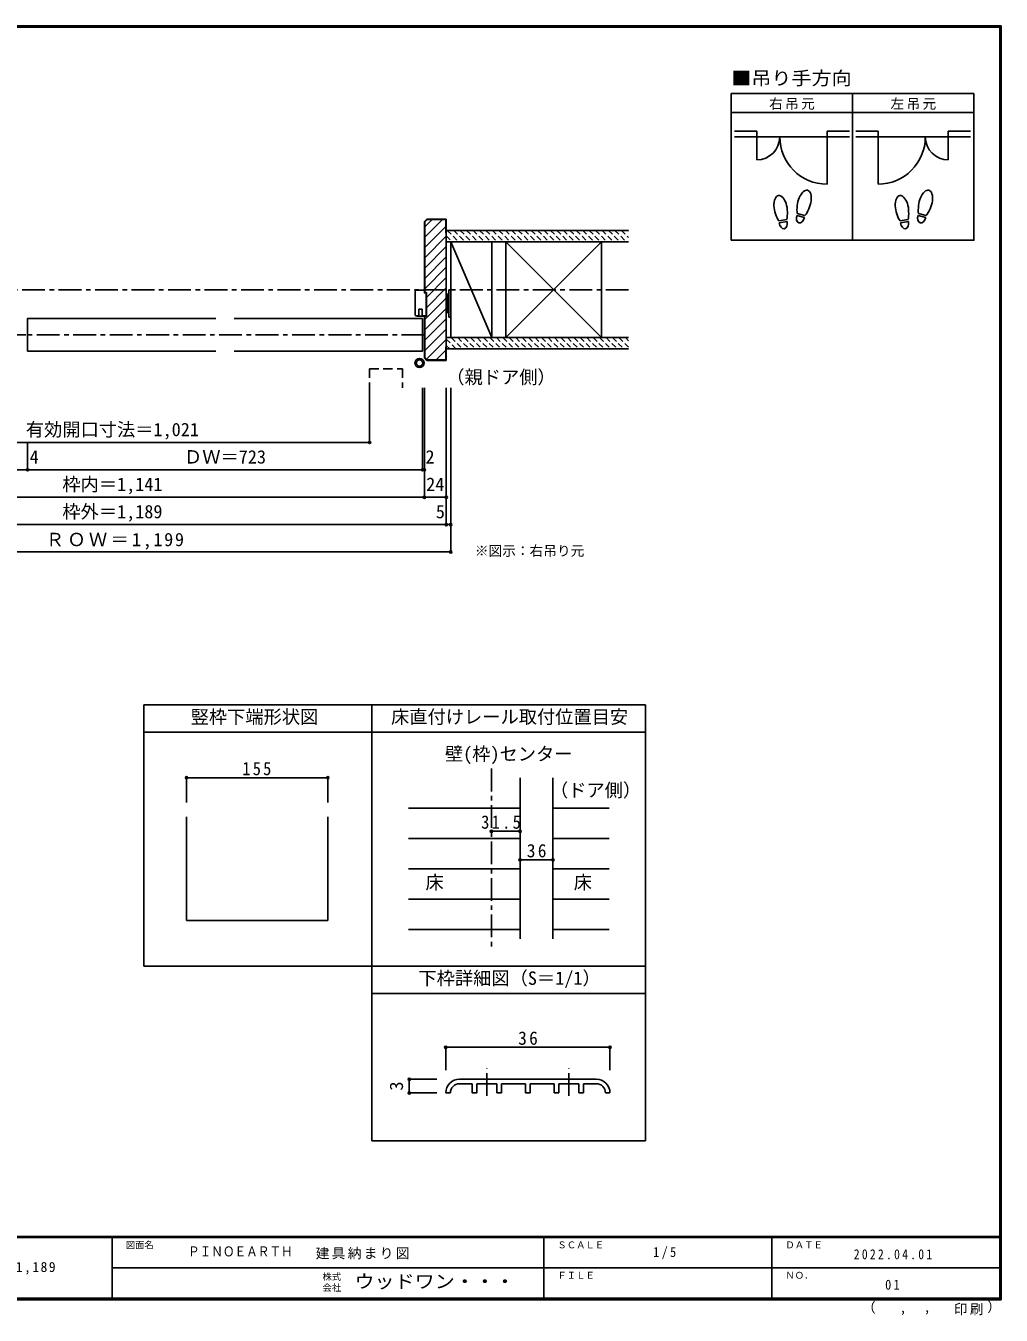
# Model space of a CAD drawing. Units: millimetres at full size, sheet at 1:5, with parts at other scales. Extents: x -973 to 977, y -718 to 696.
# Drawn here: x -93 to 977, y -718 to 696 of the extents above; entities that cross this region are included whole.
import ezdxf
from ezdxf.enums import TextEntityAlignment as Align

# ---------------------------------------------------------------- set-up
doc = ezdxf.new("R2010")
doc.units = ezdxf.units.MM
doc.header["$LTSCALE"] = 5
doc.header["$PDMODE"] = 32
doc.header["$PDSIZE"] = 2.5
for name, pattern in [('CHAIN1', [8, 5, -1, 1, -1]), ('DASHED1', [1.8, 1.2, -0.6]), ('DASHED2', [3, 2, -1])]:
    doc.linetypes.add(name, pattern=pattern)
for name, color, linetype in [('0-0_補助線', 7, 'Continuous'), ('0-1_通り芯', 4, 'CHAIN1'), ('0-3_仕上げ', 2, 'Continuous'), ('0-4_枠', 3, 'Continuous'), ('0-6_扉', 6, 'Continuous'), ('0-7_金物', 7, 'Continuous'), ('0-8_戸当り', 3, 'Continuous'), ('0-A_文字', 3, 'Continuous'), ('0-B_寸法', 7, 'Continuous'), ('0-C_ハッチ', 4, 'DASHED1'), ('7-7_金物', 7, 'Continuous'), ('7-B_寸法', 4, 'Continuous'), ('F-0_補助線', 7, 'Continuous'), ('F-1_枠', 6, 'Continuous'), ('F-A_文字', 7, 'Continuous')]:
    doc.layers.add(name, color=color, linetype=linetype)
doc.styles.add('ＭＳ ゴシック', font='')
doc.styles.get('ＭＳ ゴシック').set_extended_font_data('MS Gothic')

# ---------------------------------------------------------------- blocks, each defined once
blk = doc.blocks.new('02')
at = {"layer": '0-0_補助線'}
for p, q in [((-4.998, -10.239), (-4.998, 14.761)), ((5.802, 17.761), (-3.198, 17.761)), ((6.802, 16.761), (6.802, -9.239)), ((-4.998, -10.239), (-0.698, -10.239)), ((2.702, -3.239), (2.702, -10.239)), ((5.802, -10.239), (2.702, -10.239)), ((5.002, -10.239), (4.402, -10.839))]:
    blk.add_line(p, q, dxfattribs=at)
for points in [[(-4.998, 14.761), (-3.198, 14.761), (-3.198, 17.761)], [(-3.469, -10.239), (-2.869, -10.839), (4.402, -10.839)], [(2.702, -3.239), (-0.698, -3.239), (-0.698, -10.239)]]:
    blk.add_lwpolyline(points, dxfattribs=at)
for centre, start, end in [((5.802, 16.761), 0, 90), ((5.802, -9.239), 270, 0)]:
    blk.add_arc(centre, 1, start, end, dxfattribs=at)

msp = doc.modelspace()

# ---------------------------------------------------------------- linework, layer by layer
at = {"layer": '0-0_補助線', "color": 3}
for p, q in [((346.42, 403.504), (344.153, 403.504)), ((346.42, 377.504), (346.42, 403.504)), ((344.153, 377.504), (346.42, 377.504))]:
    msp.add_line(p, q, dxfattribs=at)
at = {"layer": '0-0_補助線', "color": 4}
for p, q in [((83.333, -128.5), (238.333, -128.5)), ((83.333, -128.5), (83.333, -155.7)), ((238.333, -128.5), (238.333, -155.7))]:
    msp.add_line(p, q, dxfattribs=at)
at = {"layer": '0-0_補助線'}
for radius in [5, 3.5]:
    msp.add_circle((338.861, 326.172), radius, dxfattribs=at)
for p in [(83.333, -128.5), (238.333, -128.5)]:
    msp.add_point(p, dxfattribs=at)
at = {"layer": '0-1_通り芯'}
for p, q in [((568.153, 406.5), (-566.847, 406.5)), ((344.153, 357), (-340.847, 357)), ((417.629, -118.5), (417.629, -315.007))]:
    msp.add_line(p, q, dxfattribs=at)
at = {"layer": '0-1_通り芯', "color": 7}
msp.add_line((-127.919, 357), (-86.133, 357), dxfattribs=at)
at = {"layer": '0-3_仕上げ'}
for p, q in [((568.153, 471.5), (368.153, 471.5)), ((568.153, 459), (368.153, 459)), ((568.153, 354), (368.153, 354)), ((568.153, 341.5), (368.153, 341.5))]:
    msp.add_line(p, q, dxfattribs=at)
at = {"layer": '0-3_仕上げ', "color": 3}
for p, q in [((373.129, 459), (373.129, 354)), ((418.129, 459), (418.129, 354)), ((433.537, 354), (433.537, 459)), ((538.537, 354), (538.537, 459))]:
    msp.add_line(p, q, dxfattribs=at)
at = {"layer": '0-3_仕上げ', "color": 7}
for p, q in [((418.129, 354), (373.129, 459)), ((433.537, 354), (538.537, 459)), ((433.537, 459), (538.537, 354))]:
    msp.add_line(p, q, dxfattribs=at)
at = {"layer": '0-3_仕上げ', "color": 4}
for p, q in [((326.653, -161.801), (449.129, -161.801)), ((485.129, -161.801), (546.653, -161.801)), ((449.129, -195.103), (326.653, -195.103)), ((485.129, -195.103), (546.653, -195.103)), ((449.129, -228.404), (326.653, -228.404)), ((485.129, -228.404), (546.653, -228.404)), ((449.129, -261.706), (326.653, -261.706)), ((485.129, -261.706), (546.653, -261.706)), ((449.129, -295.007), (326.653, -295.007)), ((485.129, -295.007), (546.653, -295.007))]:
    msp.add_line(p, q, dxfattribs=at)
at = {"layer": '0-4_枠'}
for p, q in [((346.981, 484), (344.153, 481.172)), ((344.153, 481.172), (344.153, 403.504)), ((347.189, 483.5), (344.653, 480.964)), ((344.653, 403.504), (344.653, 480.964)), ((346.981, 484), (368.153, 484)), ((367.653, 483.5), (347.189, 483.5)), ((367.653, 469), (367.653, 483.5)), ((368.153, 484), (368.153, 329)), ((367.653, 469), (368.153, 469)), ((344.153, 331.828), (344.153, 377.504)), ((344.653, 332.036), (344.653, 377.504)), ((367.653, 344), (367.653, 329.5)), ((367.653, 344), (368.153, 344)), ((346.981, 329), (344.153, 331.828)), ((347.189, 329.5), (344.653, 332.036)), ((346.981, 329), (368.153, 329)), ((347.189, 329.5), (367.653, 329.5)), ((449.129, -128.5), (449.129, -305.007)), ((485.129, -128.5), (485.129, -305.007)), ((83.333, -171.514), (83.333, -285.007)), ((238.333, -171.514), (238.333, -285.007)), ((83.333, -285.007), (238.333, -285.007))]:
    msp.add_line(p, q, dxfattribs=at)
at = {"layer": '0-6_扉'}
for p, q in [((-90.884, 375), (115.635, 375)), ((135.635, 375), (342.153, 375)), ((342.153, 375), (342.153, 339)), ((-90.884, 339), (115.635, 339)), ((135.635, 339), (342.153, 339))]:
    msp.add_line(p, q, dxfattribs=at)
at = {"layer": '0-6_扉', "linetype": 'DASHED2'}
msp.add_line((284.158, 319.724), (284.158, 299), dxfattribs=at)
at = {"layer": '0-6_扉'}
msp.add_lwpolyline([(-90.884, 339), (-90.884, 375), (-90.884, 339)], dxfattribs=at)
at = {"layer": '0-6_扉', "linetype": 'DASHED2'}
msp.add_lwpolyline([(284.158, 319.724), (320.158, 319.724), (320.158, 299)], dxfattribs=at)
at = {"layer": '0-7_金物'}
for p, q in [((369.129, 400.5), (368.153, 400.5)), ((371.129, 401.5), (369.129, 401.5)), ((369.129, 381.5), (369.129, 401.5)), ((371.129, 376.5), (371.129, 406.5)), ((373.129, 406.5), (371.129, 406.5)), ((373.129, 376.5), (373.129, 406.5)), ((369.129, 382.5), (368.153, 382.5)), ((371.129, 381.5), (369.129, 381.5)), ((373.129, 376.5), (371.129, 376.5))]:
    msp.add_line(p, q, dxfattribs=at)
at = {"layer": '0-8_戸当り', "color": 2}
for p, q in [((708.639, 580.308), (684.139, 580.308)), ((708.639, 580.308), (708.639, 548.808)), ((785.639, 580.308), (810.139, 580.308)), ((785.639, 580.308), (785.639, 522.208)), ((841.639, 580.308), (817.139, 580.308)), ((841.639, 580.308), (841.639, 522.208)), ((918.639, 580.308), (943.139, 580.308)), ((918.639, 580.308), (918.639, 548.808)), ((684.139, 574.008), (810.139, 574.008)), ((943.139, 574.008), (817.139, 574.008))]:
    msp.add_line(p, q, dxfattribs=at)
at = {"layer": '0-8_戸当り'}
for p, q in [((741.457, 483.378), (732.811, 481.853)), ((741.822, 481.31), (733.175, 479.785)), ((760.924, 485.706), (752.444, 487.978)), ((761.468, 487.735), (752.987, 490.007)), ((874.457, 483.378), (865.811, 481.853)), ((874.822, 481.31), (866.175, 479.785)), ((893.924, 485.706), (885.444, 487.978)), ((894.468, 487.735), (885.987, 490.007))]:
    msp.add_line(p, q, dxfattribs=at)
at = {"layer": '0-8_戸当り', "color": 2}
for centre, radius, start, end in [((708.639, 574.008), 25.2, 270, 0), ((785.639, 574.008), 51.8, 180, 270), ((841.639, 574.008), 51.8, 270, 0), ((918.639, 574.008), 25.2, 180, 270)]:
    msp.add_arc(centre, radius, start, end, dxfattribs=at)
at = {"layer": '0-8_戸当り'}
for centre, major_axis, ratio, start_param, end_param in [((734.795, 495.877), (-2.445, 13.867), 0.5, 4.34059143, 8.22577918), ((760.713, 501.878), (3.644, 13.601), 0.5, 4.34059143, 8.22577918), ((867.795, 495.877), (-2.445, 13.867), 0.5, 4.34059143, 8.22577918), ((893.713, 501.878), (3.644, 13.601), 0.5, 4.34059143, 8.22577918), ((760.609, 501.489), (4.416, 16.48), 0.4, 1.85063327, 2.44287679), ((760.609, 501.489), (4.416, 16.48), 0.4, 3.84030852, 4.43255203), ((893.609, 501.489), (4.416, 16.48), 0.4, 1.85063327, 2.44287679), ((893.609, 501.489), (4.416, 16.48), 0.4, 3.84030852, 4.43255203), ((734.865, 495.481), (-2.963, 16.802), 0.4, 1.85063327, 2.44287679), ((737.498, 480.548), (-1.27, 7.205), 0.6, 1.57079633, 4.71238898), ((734.865, 495.481), (-2.963, 16.802), 0.4, 3.84030852, 4.43255203), ((756.684, 486.842), (1.894, 7.067), 0.6, 1.57079633, 4.71238898), ((867.865, 495.481), (-2.963, 16.802), 0.4, 1.85063327, 2.44287679), ((870.498, 480.548), (-1.27, 7.205), 0.6, 1.57079633, 4.71238898), ((867.865, 495.481), (-2.963, 16.802), 0.4, 3.84030852, 4.43255203), ((889.684, 486.842), (1.894, 7.067), 0.6, 1.57079633, 4.71238898)]:
    msp.add_ellipse(centre, major_axis=major_axis, ratio=ratio, start_param=start_param, end_param=end_param, dxfattribs=at)
at = {"layer": '0-A_文字'}
for p, q in [((680.639, 621.667), (680.639, 460.667)), ((946.639, 621.667), (680.639, 621.667)), ((813.639, 621.667), (813.639, 460.667)), ((680.639, 600.667), (946.639, 600.667)), ((36.653, -335.007), (36.653, -48.5)), ((586.653, -48.5), (36.653, -48.5)), ((286.653, -526.5), (286.653, -48.5)), ((586.653, -526.5), (586.653, -48.5)), ((586.653, -78.5), (36.653, -78.5)), ((286.653, -335.007), (36.653, -335.007)), ((586.653, -335.007), (286.653, -335.007)), ((586.653, -365.007), (286.653, -365.007)), ((586.653, -526.5), (286.653, -526.5))]:
    msp.add_line(p, q, dxfattribs=at)
msp.add_lwpolyline([(946.639, 621.667), (946.639, 460.667), (680.639, 460.667)], dxfattribs=at)
at = {"layer": '0-B_寸法', "color": 4}
for p, q in [((284.158, 239), (284.158, 299)), ((342.153, 209), (342.153, 299)), ((344.153, 179), (344.153, 299)), ((368.153, 149), (368.153, 299)), ((368.153, 149), (368.153, 299)), ((373.129, 149), (373.129, 299)), ((-279.852, 239), (284.158, 239)), ((-90.884, 209), (-90.884, 239)), ((344.153, 209), (-340.847, 209)), ((368.153, 179), (-364.847, 179)), ((368.153, 149), (-364.847, 149)), ((368.153, 149), (373.129, 149)), ((373.129, 119), (373.129, 149)), ((373.129, 119), (-369.823, 119)), ((417.629, -187.19), (449.129, -187.19)), ((449.129, -218.575), (485.129, -218.575))]:
    msp.add_line(p, q, dxfattribs=at)
at = {"layer": '0-B_寸法'}
for p in [(284.158, 239), (-90.884, 209), (342.153, 209), (344.153, 209), (344.153, 179), (368.153, 179), (368.153, 149), (368.153, 149), (373.129, 149), (373.129, 119), (417.629, -187.19), (449.129, -187.19), (449.129, -218.575), (485.129, -218.575)]:
    msp.add_point(p, dxfattribs=at)
at = {"layer": '0-C_ハッチ', "linetype": 'Continuous'}
for p, q in [((352.673, 483.5), (344.653, 475.48)), ((363.986, 483.5), (344.653, 464.166)), ((367.653, 475.853), (344.653, 452.853)), ((368.153, 465.039), (344.653, 441.539)), ((368.153, 453.726), (344.653, 430.225)), ((368.153, 442.412), (344.653, 418.912)), ((368.153, 431.098), (344.653, 407.598)), ((368.153, 419.784), (346.42, 398.051)), ((368.153, 397.157), (344.653, 373.657)), ((368.153, 408.47), (346.42, 386.737)), ((368.153, 385.843), (344.653, 362.343)), ((368.153, 374.529), (344.653, 351.029)), ((368.153, 363.216), (344.653, 339.716)), ((368.153, 351.902), (346.47, 330.219)), ((367.653, 340.088), (357.065, 329.5))]:
    msp.add_line(p, q, dxfattribs=at)
at = {"layer": '0-C_ハッチ'}
for p, q in [((369.293, 471.5), (381.793, 459)), ((376.364, 471.5), (388.864, 459)), ((383.435, 471.5), (395.935, 459)), ((390.506, 471.5), (403.006, 459)), ((397.577, 471.5), (410.077, 459)), ((404.648, 471.5), (417.148, 459)), ((411.719, 471.5), (424.219, 459)), ((418.791, 471.5), (431.291, 459)), ((425.862, 471.5), (438.362, 459)), ((432.933, 471.5), (445.433, 459)), ((440.004, 471.5), (452.504, 459)), ((447.075, 471.5), (459.575, 459)), ((454.146, 471.5), (466.646, 459)), ((461.217, 471.5), (473.717, 459)), ((468.288, 471.5), (480.788, 459)), ((475.359, 471.5), (487.859, 459)), ((482.43, 471.5), (494.93, 459)), ((489.501, 471.5), (502.001, 459)), ((496.572, 471.5), (509.072, 459)), ((503.643, 471.5), (516.143, 459)), ((510.714, 471.5), (523.214, 459)), ((517.786, 471.5), (530.286, 459)), ((524.857, 471.5), (537.357, 459)), ((531.928, 471.5), (544.428, 459)), ((538.999, 471.5), (551.499, 459)), ((546.07, 471.5), (558.57, 459)), ((553.141, 471.5), (565.641, 459)), ((560.212, 471.5), (568.153, 463.559)), ((567.283, 471.5), (568.153, 470.63)), ((368.153, 465.569), (374.722, 459)), ((373.656, 354), (386.156, 341.5)), ((380.727, 354), (393.227, 341.5)), ((387.798, 354), (400.298, 341.5)), ((394.869, 354), (407.369, 341.5)), ((401.94, 354), (414.44, 341.5)), ((409.011, 354), (421.511, 341.5)), ((416.082, 354), (428.582, 341.5)), ((423.153, 354), (435.653, 341.5)), ((430.225, 354), (442.725, 341.5)), ((437.296, 354), (449.796, 341.5)), ((444.367, 354), (456.867, 341.5)), ((451.438, 354), (463.938, 341.5)), ((458.509, 354), (471.009, 341.5)), ((465.58, 354), (478.08, 341.5)), ((472.651, 354), (485.151, 341.5)), ((479.722, 354), (492.222, 341.5)), ((486.793, 354), (499.293, 341.5)), ((493.864, 354), (506.364, 341.5)), ((500.935, 354), (513.435, 341.5)), ((508.006, 354), (520.506, 341.5)), ((515.077, 354), (527.577, 341.5)), ((522.148, 354), (534.648, 341.5)), ((529.219, 354), (541.719, 341.5)), ((536.291, 354), (548.791, 341.5)), ((543.362, 354), (555.862, 341.5)), ((550.433, 354), (562.933, 341.5)), ((557.504, 354), (568.153, 343.351)), ((564.575, 354), (568.153, 350.422)), ((368.153, 352.432), (379.085, 341.5)), ((368.153, 345.361), (372.014, 341.5))]:
    msp.add_line(p, q, dxfattribs=at)
at = {"layer": '7-7_金物', "color": 4, "linetype": 'CHAIN1'}
for p, q in [((412.644, -477.365), (412.644, -446.834)), ((502.644, -477.365), (502.644, -446.834))]:
    msp.add_line(p, q, dxfattribs=at)
at = {"layer": '7-7_金物'}
for p, q in [((532.644, -459.065), (382.644, -459.065)), ((396.644, -464.065), (382.644, -464.065)), ((396.644, -474.065), (396.644, -464.065)), ((423.644, -464.065), (401.644, -464.065)), ((401.644, -474.065), (401.644, -464.065)), ((423.644, -474.065), (423.644, -464.065)), ((455.144, -464.065), (428.644, -464.065)), ((428.644, -474.065), (428.644, -464.065)), ((455.144, -474.065), (455.144, -464.065)), ((486.644, -464.065), (460.144, -464.065)), ((460.144, -474.065), (460.144, -464.065)), ((486.644, -474.065), (486.644, -464.065)), ((513.644, -464.065), (491.644, -464.065)), ((491.644, -474.065), (491.644, -464.065)), ((513.644, -474.065), (513.644, -464.065)), ((532.644, -464.065), (518.644, -464.065)), ((518.644, -474.065), (518.644, -464.065)), ((367.644, -474.065), (372.644, -474.065)), ((396.644, -474.065), (401.644, -474.065)), ((423.644, -474.065), (428.644, -474.065)), ((455.144, -474.065), (460.144, -474.065)), ((486.644, -474.065), (491.644, -474.065)), ((513.644, -474.065), (518.644, -474.065)), ((542.644, -474.065), (547.644, -474.065))]:
    msp.add_line(p, q, dxfattribs=at)
for centre, radius, start, end in [((382.644, -474.065), 15, 90, 180), ((382.644, -474.065), 10, 90, 180), ((532.644, -474.065), 15, 0, 90), ((532.644, -474.065), 10, 0, 90)]:
    msp.add_arc(centre, radius, start, end, dxfattribs=at)
at = {"layer": '7-B_寸法'}
for p, q in [((367.644, -424.065), (367.644, -449.065)), ((367.644, -424.065), (547.644, -424.065)), ((547.644, -424.065), (547.644, -449.065)), ((327.644, -459.065), (357.644, -459.065)), ((327.644, -474.065), (327.644, -459.065)), ((327.644, -474.065), (357.644, -474.065))]:
    msp.add_line(p, q, dxfattribs=at)
at = {"layer": '7-B_寸法', "color": 7}
for p in [(367.644, -424.065), (547.644, -424.065), (327.644, -459.065), (327.644, -474.065)]:
    msp.add_point(p, dxfattribs=at)
at = {"layer": 'F-1_枠'}
for p, q in [((-973.347, 695.833), (976.653, 695.833)), ((-973.347, 695), (976.653, 695)), ((-973.347, 694.167), (976.653, 694.167)), ((974.986, 695.833), (974.986, -700.833)), ((975.82, 695.833), (975.82, -700.833)), ((976.653, 695.833), (976.653, -700.833)), ((976.653, -631.667), (-973.347, -631.667)), ((976.653, -632.5), (-973.347, -632.5)), ((1.653, -632.5), (1.653, -699.167)), ((474.986, -632.5), (474.986, -699.167)), ((724.986, -632.5), (724.986, -699.167)), ((1.653, -665.833), (974.986, -665.834)), ((976.653, -699.167), (-973.347, -699.167)), ((976.653, -700), (-973.347, -700)), ((976.653, -700.833), (-973.347, -700.833))]:
    msp.add_line(p, q, dxfattribs=at)

# ---------------------------------------------------------------- block references
at = {"layer": '0-0_補助線', "xscale": -1}
msp.add_blockref('02', (340.955, 388.243), dxfattribs=at)

# ---------------------------------------------------------------- texts
at = {"layer": '0-0_補助線', "insert": (144.583, -126), "char_height": 14.66, "attachment_point": 7, "style": 'ＭＳ ゴシック'}
msp.add_mtext('\\T1.27;\\W0.9;155', dxfattribs=at)
at = {"layer": '0-A_文字', "color": 7, "style": 'ＭＳ ゴシック', "width": 1.1}
msp.add_text('■吊り手方向', height=14.66, dxfattribs=at).set_placement((680.639, 626.667), align=Align.BOTTOM_LEFT)
at = {"layer": '0-A_文字', "color": 7, "style": 'ＭＳ ゴシック'}
for s, height, p in [('（親ドア側）', 14.66, (368.153, 299)), ('※図示：右吊り元', 11, (399.524, 111.444)), ('竪枠下端形状図', 14.66, (87.903, -73.5)), ('床直付けレール取付位置目安', 14.66, (307.644, -73.5)), ('壁(枠)センター', 14.66, (366.653, -114.091)), ('（ドア側）', 14.66, (481.884, -153.895)), ('床', 14.66, (345.403, -255.055)), ('床', 14.66, (507.903, -255.055)), ('下枠詳細図（S＝1/1）', 14.66, (337.644, -360.007))]:
    msp.add_text(s, height=height, dxfattribs=at).set_placement(p, align=Align.BOTTOM_LEFT)
at = {"layer": '0-A_文字', "color": 7, "char_height": 11, "attachment_point": 7, "style": 'ＭＳ ゴシック'}
for s, insert in [('\\T1.17;右吊元', (722.139, 603.667)), ('\\T1.17;左吊元', (855.262, 603.667))]:
    msp.add_mtext(s, dxfattribs=dict(at, insert=insert))
at = {"layer": '0-B_寸法', "style": 'ＭＳ ゴシック'}
for s, p in [('有効開口寸法＝1,021', (-92.847, 241.5)), ('4', (-88.65, 211.5)), ('ＤＷ＝723', (80.635, 211.5)), ('2', (345.372, 211.5)), ('枠内＝1,141', (-52.847, 181.5)), ('24', (346.153, 181.5)), ('枠外＝1,189', (-52.847, 151.5)), ('5', (356.742, 151.5))]:
    msp.add_text(s, height=14.66, dxfattribs=at).set_placement(p, align=Align.BOTTOM_LEFT)
at = {"layer": '0-B_寸法', "char_height": 14.66, "attachment_point": 7, "style": 'ＭＳ ゴシック'}
for s, insert in [('\\T1.18;ＲＯＷ＝1,199', (-70.847, 121.5)), ('\\T1.28;\\W0.9;31.5', (406.446, -184.69)), ('\\T1.27;\\W0.95;36', (456.504, -216.075))]:
    msp.add_mtext(s, dxfattribs=dict(at, insert=insert))
at = {"layer": '7-B_寸法', "color": 7, "style": 'ＭＳ ゴシック'}
msp.add_text('3', height=14.66, rotation=90, dxfattribs=at).set_placement((325.144, -471.565), align=Align.BOTTOM_LEFT)
at = {"layer": '7-B_寸法', "color": 7, "insert": (447.019, -421.565), "char_height": 14.66, "attachment_point": 7, "style": 'ＭＳ ゴシック'}
msp.add_mtext('\\T1.27;\\W0.95;36', dxfattribs=at)
at = {"layer": 'F-0_補助線', "style": 'ＭＳ ゴシック', "width": 0.85}
msp.add_text('ＰＩＮＯＥＡＲＴＨ', height=11, dxfattribs=at).set_placement((84.986, -656.667), align=Align.BOTTOM_LEFT)
at = {"layer": 'F-0_補助線', "insert": (224.986, -656.667), "char_height": 11, "attachment_point": 7, "style": 'ＭＳ ゴシック'}
msp.add_mtext('\\T1.17;建具納まり図', dxfattribs=at)
at = {"layer": 'F-A_文字', "style": 'ＭＳ ゴシック'}
for s, height, p in [('図面名', 7.331, (16.653, -646.667)), ('ＳＣＡＬＥ', 7.331, (489.986, -646.667)), ('ＤＡＴＥ', 7.331, (739.986, -646.667)), ('株式', 7.331, (232.486, -681.5)), ('ＦＩＬＥ', 7.331, (489.986, -680)), ('ＮＯ．', 7.331, (739.986, -680.001)), ('会社', 7.331, (232.486, -693.5)), ('（', 11, (823.992, -718.052)), ('）', 11, (961.387, -717.355)), (',', 11, (865.199, -718.052)), (',', 11, (891.686, -717.588))]:
    msp.add_text(s, height=height, dxfattribs=at).set_placement(p, align=Align.BOTTOM_LEFT)
at = {"layer": 'F-A_文字', "style": 'ＭＳ ゴシック', "width": 1.1}
msp.add_text('ウッドワン・・・', height=14.66, dxfattribs=at).set_placement((267.486, -692.5), align=Align.BOTTOM_LEFT)
at = {"layer": 'F-A_文字', "char_height": 11, "attachment_point": 7, "style": 'ＭＳ ゴシック'}
for s, insert in [('\\T1.38;\\W0.9;1/5', (594.986, -656.667)), ('\\T1.39;\\W0.85;2022.04.01', (814.986, -656.667)), ('\\T1.21;ピノアース\u3000親子ドア\u3000固定枠155巾\u3000通気\u3000床直付けレール(アルミ)\u3000枠外H2,035\u3000枠外W1,189', (-847.938, -673.333)), ('\\T1.36;\\W0.9;01', (849.361, -690.001)), ('\\T1.17;印刷', (924.678, -717.82))]:
    msp.add_mtext(s, dxfattribs=dict(at, insert=insert))

doc.saveas('drawing.dxf')
